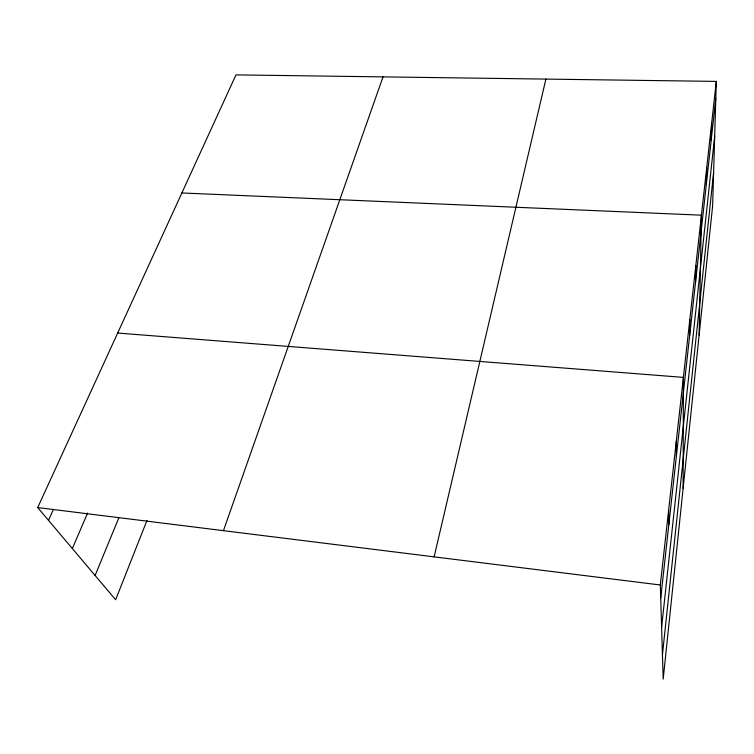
<?xml version="1.0" encoding="UTF-8"?>
<svg xmlns="http://www.w3.org/2000/svg" width="754" height="754" viewBox="0 0 754 754"><rect width="100%" height="100%" fill="white"/><g stroke="black" fill="none" stroke-linecap="round" stroke-linejoin="round"><path stroke-width="1.13" d="M683.124 488.319L683.397 377.386L117.671 333.051M689.674 335.483L689.816 319.611M695.574 281.892L695.819 265.672M699.128 335.144L701.427 215.182L181.855 192.967M706.309 184.542L706.696 167.822M711.192 140.187L711.644 123.317M716.3 81.404L712.615 205.993L663.19 679.118L660.316 584.991L716.3 81.404L235.974 74.882L37.7 507.565L115.626 599.75L146.992 520.43M662.446 654.679L713.595 172.741M661.607 627.281L714.679 136.238M660.721 598.242L715.8 98.397M434.125 556.867L545.896 79.095M223.448 530.665L383.013 76.88M95.108 575.481L118.896 517.649M72.346 548.554L87.596 513.05M48.492 520.335L53.261 509.723M37.7 507.565L660.316 584.991M668.619 510.345L668.845 524.473M676.281 441.344L676.376 456.189"/></g></svg>
